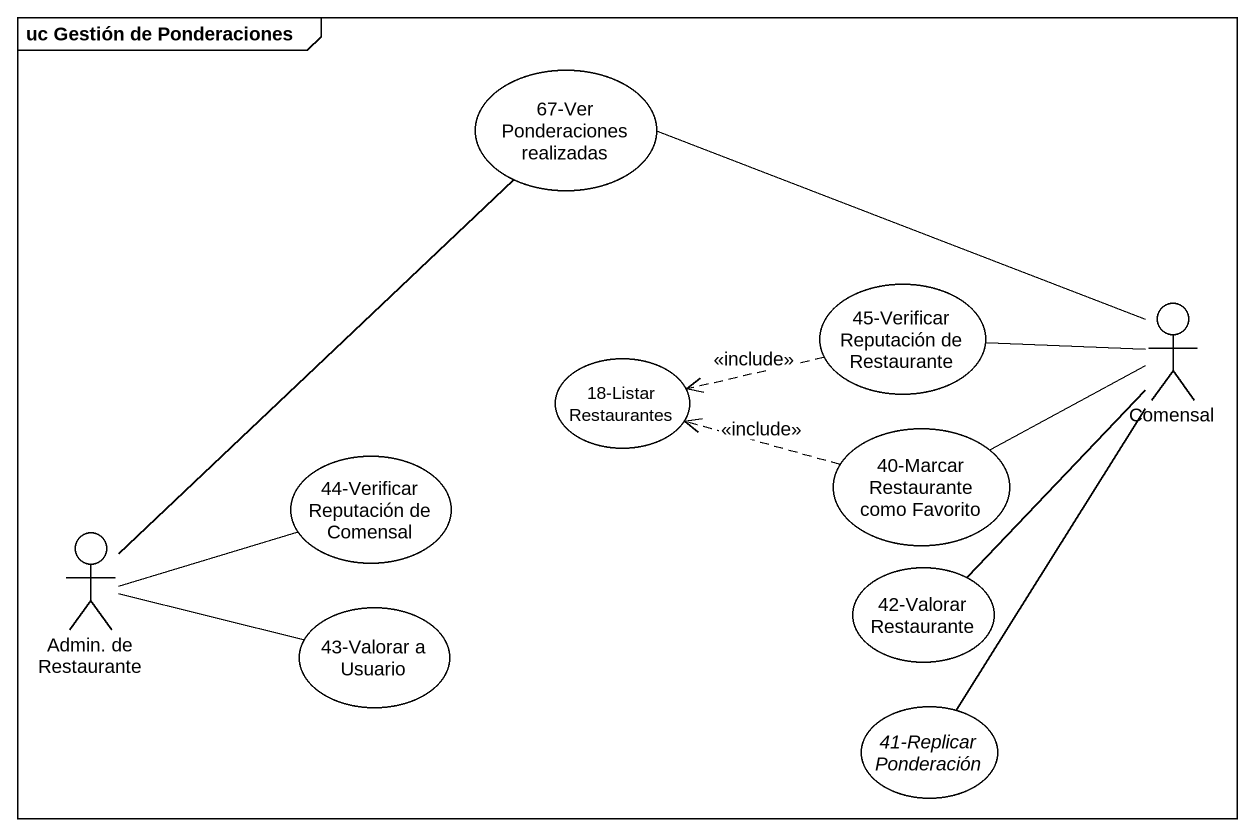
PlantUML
@startuml
mainframe uc Gestión de Ponderaciones
usecase "67-Ver Ponderaciones realizadas" as u67_Ver_Ponderaciones
usecase "45-Verificar Reputación de Restaurante" as u45_Verificar_Reputación_de
actor Comensal
usecase "18-Listar Restaurantes" as u18_Listar_Restaurantes
usecase "44-Verificar Reputación de Comensal" as u44_Verificar_Reputación_de
usecase "40-Marcar Restaurante como Favorito" as u40_Marcar_Restaurante_como
actor "Admin. de Restaurante" as Admin_de_Restaurante
usecase "43-Valorar a Usuario" as u43_Valorar_a_Usuario
usecase "42-Valorar Restaurante" as u42_Valorar_Restaurante
usecase "41-Replicar Ponderación" as u41_Replicar_Ponderación
u45_Verificar_Reputación_de .left.> u18_Listar_Restaurantes : <<include>>
Comensal -left- u67_Ver_Ponderaciones
Comensal -left- u45_Verificar_Reputación_de
Comensal -left- u40_Marcar_Restaurante_como
Comensal -- u42_Valorar_Restaurante
Comensal -- u41_Replicar_Ponderación
u40_Marcar_Restaurante_como .left.> u18_Listar_Restaurantes : <<include>>
Admin_de_Restaurante -up- u67_Ver_Ponderaciones
Admin_de_Restaurante -right- u44_Verificar_Reputación_de
Admin_de_Restaurante -right- u43_Valorar_a_Usuario
@enduml
